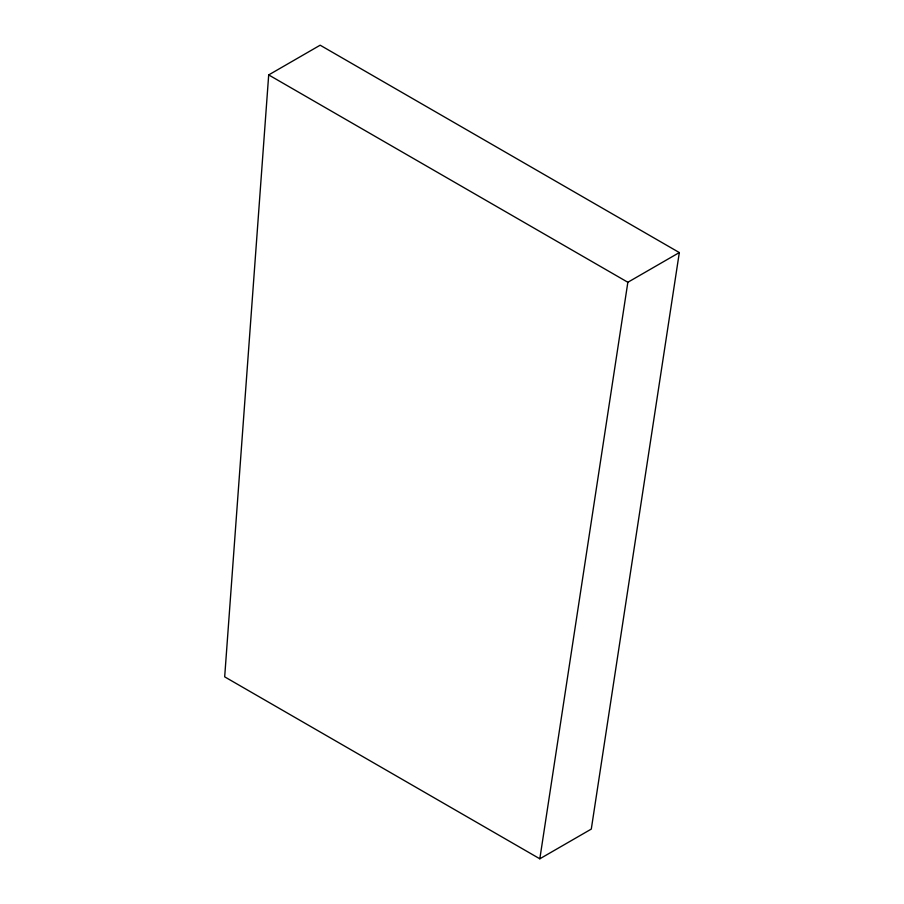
<?xml version="1.0" encoding="UTF-8"?>
<svg xmlns="http://www.w3.org/2000/svg" width="904" height="904" viewBox="0 0 904 904"><rect width="100%" height="100%" fill="white"/><g stroke="black" fill="none" stroke-linecap="round" stroke-linejoin="round"><path stroke-width="1.36" d="M268.691 74.919L224.678 676.847L539.824 858.8L591.295 829.081L679.322 252.566L320.163 45.2L268.691 74.919L627.851 282.274L679.322 252.566M539.824 858.8L627.851 282.274"/></g></svg>
